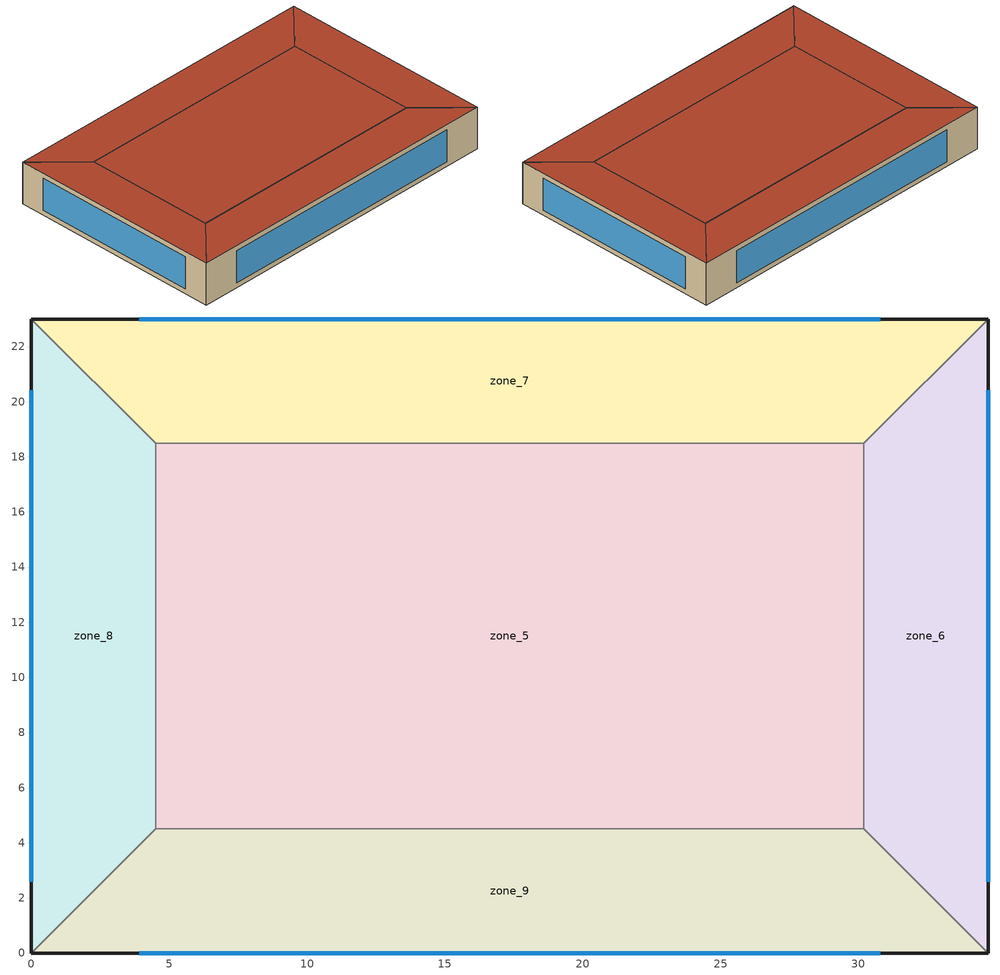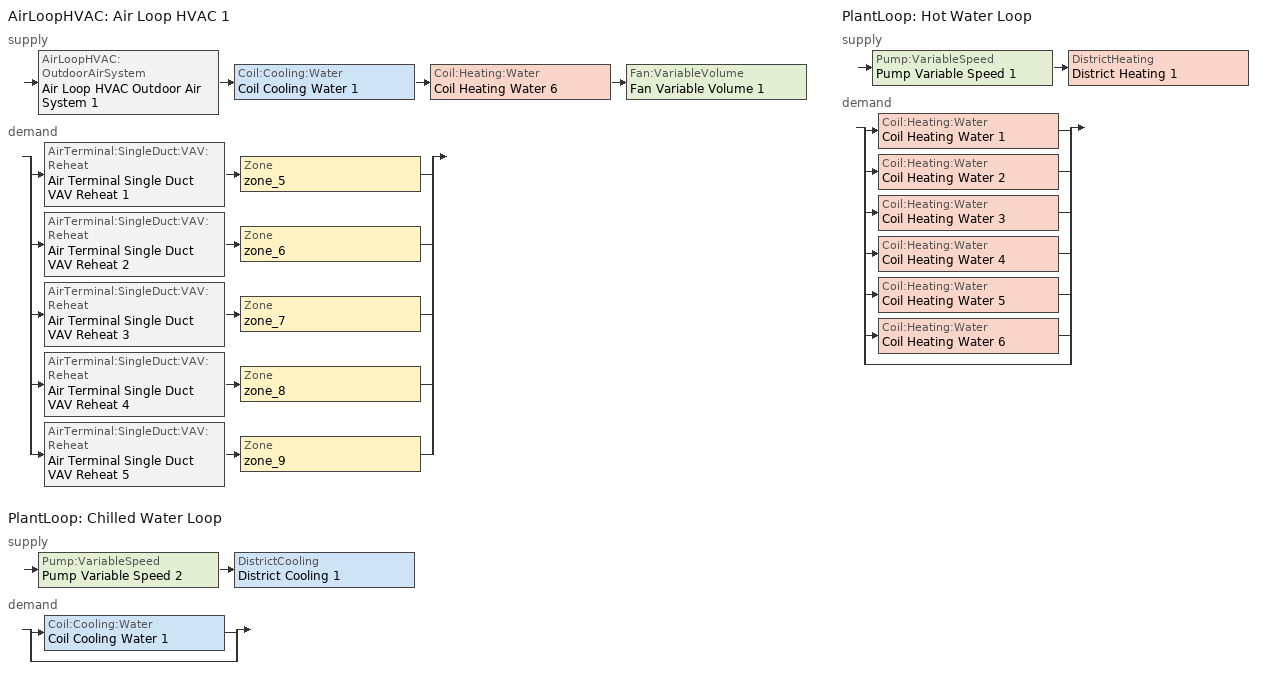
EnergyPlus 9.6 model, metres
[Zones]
zone_5
 floor adiabatic (CONCRETESLAB): 30.2,4.5 4.5,4.5 4.5,18.5 30.2,18.5 z0
 wall to zone_7 (Interior Wall): 30.2,18.5 4.5,18.5 z0:4.5
 wall to zone_8 (Interior Wall): 4.5,18.5 4.5,4.5 z0:4.5
 wall to zone_9 (Interior Wall): 4.5,4.5 30.2,4.5 z0:4.5
 wall to zone_6 (Interior Wall): 30.2,4.5 30.2,18.5 z0:4.5
 roof outside (ROOF R-:3.522204): 4.5,18.5 4.5,4.5 30.2,4.5 30.2,18.5 z4.5
zone_6
 floor adiabatic (CONCRETESLAB): 34.7,0 30.2,4.5 30.2,18.5 34.7,23 z0
 wall outside (WALL R-:0.880551): 34.7,0 34.7,23 z0:4.5
 wall to zone_7 (Interior Wall): 34.7,23 30.2,18.5 z0:4.5
 wall to zone_9 (Interior Wall): 30.2,4.5 34.7,0 z0:4.5
 window (GLAZING_U_SHGC:_1.703479_0.4): 34.7,2.59 34.7,20.41 z0.51:3.99
 roof outside (ROOF R-:3.522204): 30.2,18.5 30.2,4.5 34.7,0 34.7,23 z4.5
zone_7
 floor adiabatic (CONCRETESLAB): 30.2,18.5 4.5,18.5 0,23 34.7,23 z0
 wall outside (WALL R-:0.880551): 34.7,23 0,23 z0:4.5
 wall to zone_8 (Interior Wall): 0,23 4.5,18.5 z0:4.5
 window (GLAZING_U_SHGC:_1.703479_0.4): 30.79,23 3.91,23 z0.51:3.99
 roof outside (ROOF R-:3.522204): 0,23 4.5,18.5 30.2,18.5 34.7,23 z4.5
zone_8
 floor adiabatic (CONCRETESLAB): 4.5,4.5 0,0 0,23 4.5,18.5 z0
 wall outside (WALL R-:0.880551): 0,23 0,0 z0:4.5
 wall to zone_9 (Interior Wall): 0,0 4.5,4.5 z0:4.5
 window (GLAZING_U_SHGC:_1.703479_0.4): 0,20.41 0,2.59 z0.51:3.99
 roof outside (ROOF R-:3.522204): 0,23 0,0 4.5,4.5 4.5,18.5 z4.5
zone_9
 floor adiabatic (CONCRETESLAB): 34.7,0 0,0 4.5,4.5 30.2,4.5 z0
 wall outside (WALL R-:0.880551): 0,0 34.7,0 z0:4.5
 window (GLAZING_U_SHGC:_1.703479_0.4): 3.91,0 30.79,0 z0.51:3.99
 roof outside (ROOF R-:3.522204): 4.5,4.5 0,0 34.7,0 30.2,4.5 z4.5
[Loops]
AirLoopHVAC 'Air Loop HVAC 1'
 supply: AirLoopHVAC:OutdoorAirSystem 'Air Loop HVAC Outdoor Air System 1' > Coil:Cooling:Water 'Coil Cooling Water 1' > Coil:Heating:Water 'Coil Heating Water 6' > Fan:VariableVolume 'Fan Variable Volume 1'
 demand: split
  | AirTerminal:SingleDuct:VAV:Reheat 'Air Terminal Single Duct VAV Reheat 1' > Zone 'zone_5'
  | AirTerminal:SingleDuct:VAV:Reheat 'Air Terminal Single Duct VAV Reheat 2' > Zone 'zone_6'
  | AirTerminal:SingleDuct:VAV:Reheat 'Air Terminal Single Duct VAV Reheat 3' > Zone 'zone_7'
  | AirTerminal:SingleDuct:VAV:Reheat 'Air Terminal Single Duct VAV Reheat 4' > Zone 'zone_8'
  | AirTerminal:SingleDuct:VAV:Reheat 'Air Terminal Single Duct VAV Reheat 5' > Zone 'zone_9'
PlantLoop 'Chilled Water Loop'
 supply: Pump:VariableSpeed 'Pump Variable Speed 2' > DistrictCooling 'District Cooling 1'
 demand: split
  | Coil:Cooling:Water 'Coil Cooling Water 1'
  | bypass
PlantLoop 'Hot Water Loop'
 supply: Pump:VariableSpeed 'Pump Variable Speed 1' > DistrictHeating 'District Heating 1'
 demand: split
  | Coil:Heating:Water 'Coil Heating Water 1'
  | Coil:Heating:Water 'Coil Heating Water 2'
  | Coil:Heating:Water 'Coil Heating Water 3'
  | Coil:Heating:Water 'Coil Heating Water 4'
  | Coil:Heating:Water 'Coil Heating Water 5'
  | Coil:Heating:Water 'Coil Heating Water 6'
  | bypass
[Building]
Building 1: North Axis=0; Terrain=City; Solar Distribution=FullInteriorAndExterior; Maximum Number of Warmup Days=25; Minimum Number of Warmup Days=6
[Site:Location]
Chino.AP_CA_USA Design_Conditions: Latitude=33.97; Longitude=-117.64; Time Zone=-8; Elevation=199
[SizingPeriod:DesignDay] Day of Month=21; DryBulb Temperature Range Modifier Type=DefaultMultipliers; Barometric Pressure=98957; Rain Indicator=No; Snow Indicator=No; Daylight Saving Time Indicator=No
Name | Month | Day Type | Maximum DryBulb Temperature | Daily DryBulb Temperature Range | Humidity Condition Type | Wetbulb or DewPoint at Maximum DryBulb | Wind Speed | Wind Direction | Solar Model Indicator | Sky Clearness | ASHRAE Clear Sky Optical Depth for Beam Irradiance taub | ASHRAE Clear Sky Optical Depth for Diffuse Irradiance taud | Enthalpy at Maximum DryBulb | Daily WetBulb Temperature Range
Chino.AP Ann Htg 99.6% Condns DB | 12 | WinterDesignDay | 1.3 | 0 | Wetbulb | 1.3 | 0.8 | 10 | ASHRAEClearSky | 0
Chino.AP Ann Htg 99% Condns DB | 12 | WinterDesignDay | 2.6 | 0 | Wetbulb | 2.6 | 0.8 | 10 | ASHRAEClearSky | 0
Chino.AP Ann Hum_n 99.6% Condns DP=>MCDB | 12 | WinterDesignDay | 18.5 | 0 | Dewpoint | -14.3 | 0.8 | 10 | ASHRAEClearSky | 0
Chino.AP Ann Hum_n 99% Condns DP=>MCDB | 12 | WinterDesignDay | 18.9 | 0 | Dewpoint | -11 | 0.8 | 10 | ASHRAEClearSky | 0
Chino.AP Ann Htg Wind 99.6% Condns WS=>MCDB | 12 | WinterDesignDay | 17 | 0 | Wetbulb | 17 | 10.9 | 10 | ASHRAEClearSky | 0
Chino.AP Ann Htg Wind 99% Condns WS=>MCDB | 12 | WinterDesignDay | 17.4 | 0 | Wetbulb | 17.4 | 9.2 | 10 | ASHRAEClearSky | 0
Chino.AP Ann Clg .4% Condns DB=>MWB | 8 | SummerDesignDay | 38.4 | 17.6 | Wetbulb | 20.9 | 5.1 | 270 | ASHRAETau |  | 0.363 | 2.48
Chino.AP Ann Clg 1% Condns DB=>MWB | 8 | SummerDesignDay | 36.8 | 17.6 | Wetbulb | 20.6 | 5.1 | 270 | ASHRAETau |  | 0.363 | 2.48
Chino.AP Ann Clg 2% Condns DB=>MWB | 8 | SummerDesignDay | 35 | 17.6 | Wetbulb | 20 | 5.1 | 270 | ASHRAETau |  | 0.363 | 2.48
Chino.AP Ann Clg .4% Condns WB=>MDB | 8 | SummerDesignDay | 34.6 | 17.6 | Wetbulb | 23.1 | 5.1 | 270 | ASHRAETau |  | 0.363 | 2.48
Chino.AP Ann Clg 1% Condns WB=>MDB | 8 | SummerDesignDay | 33.4 | 17.6 | Wetbulb | 22.3 | 5.1 | 270 | ASHRAETau |  | 0.363 | 2.48
Chino.AP Ann Clg 2% Condns WB=>MDB | 8 | SummerDesignDay | 32.3 | 17.6 | Wetbulb | 21.5 | 5.1 | 270 | ASHRAETau |  | 0.363 | 2.48
Chino.AP Ann Clg .4% Condns DP=>MDB | 8 | SummerDesignDay | 27.1 | 17.6 | Dewpoint | 19.6 | 5.1 | 270 | ASHRAETau |  | 0.363 | 2.48
Chino.AP Ann Clg 1% Condns DP=>MDB | 8 | SummerDesignDay | 26.2 | 17.6 | Dewpoint | 18.5 | 5.1 | 270 | ASHRAETau |  | 0.363 | 2.48
Chino.AP Ann Clg 2% Condns DP=>MDB | 8 | SummerDesignDay | 25.1 | 17.6 | Dewpoint | 17.6 | 5.1 | 270 | ASHRAETau |  | 0.363 | 2.48
Chino.AP Ann Clg .4% Condns Enth=>MDB | 8 | SummerDesignDay | 34.8 | 17.6 | Enthalpy |  | 5.1 | 270 | ASHRAETau |  | 0.363 | 2.48 | 69100
Chino.AP Ann Clg 1% Condns Enth=>MDB | 8 | SummerDesignDay | 33.5 | 17.6 | Enthalpy |  | 5.1 | 270 | ASHRAETau |  | 0.363 | 2.48 | 65800
Chino.AP Ann Clg 2% Condns Enth=>MDB | 8 | SummerDesignDay | 32.2 | 17.6 | Enthalpy |  | 5.1 | 270 | ASHRAETau |  | 0.363 | 2.48 | 63000
Chino.AP January .4% Condns DB=>MCWB | 1 | SummerDesignDay | 28.6 | 14.8 | Wetbulb | 12.8 | 1.9 | 270 | ASHRAETau |  | 0.309 | 2.543
Chino.AP February .4% Condns DB=>MCWB | 2 | SummerDesignDay | 29.8 | 13.9 | Wetbulb | 13.7 | 2 | 270 | ASHRAETau |  | 0.317 | 2.533
Chino.AP March .4% Condns DB=>MCWB | 3 | SummerDesignDay | 31.9 | 14.3 | Wetbulb | 16 | 2.3 | 270 | ASHRAETau |  | 0.341 | 2.443
Chino.AP April .4% Condns DB=>MCWB | 4 | SummerDesignDay | 34.7 | 14.8 | Wetbulb | 15.8 | 2.8 | 270 | ASHRAETau |  | 0.354 | 2.412
Chino.AP May .4% Condns DB=>MCWB | 5 | SummerDesignDay | 36.3 | 14.4 | Wetbulb | 18.3 | 3.1 | 270 | ASHRAETau |  | 0.355 | 2.442
Chino.AP June .4% Condns DB=>MCWB | 6 | SummerDesignDay | 39 | 15.6 | Wetbulb | 20.2 | 3 | 270 | ASHRAETau |  | 0.366 | 2.42
Chino.AP July .4% Condns DB=>MCWB | 7 | SummerDesignDay | 40.1 | 16.8 | Wetbulb | 22.1 | 2.9 | 270 | ASHRAETau |  | 0.379 | 2.448
Chino.AP August .4% Condns DB=>MCWB | 8 | SummerDesignDay | 40.6 | 17.6 | Wetbulb | 21.2 | 2.7 | 270 | ASHRAETau |  | 0.363 | 2.48
Chino.AP September .4% Condns DB=>MCWB | 9 | SummerDesignDay | 40.9 | 17.4 | Wetbulb | 21.2 | 2.3 | 270 | ASHRAETau |  | 0.348 | 2.509
Chino.AP October .4% Condns DB=>MCWB | 10 | SummerDesignDay | 37.2 | 16.3 | Wetbulb | 18.1 | 2.1 | 270 | ASHRAETau |  | 0.343 | 2.498
Chino.AP November .4% Condns DB=>MCWB | 11 | SummerDesignDay | 33 | 16.2 | Wetbulb | 15.1 | 1.8 | 270 | ASHRAETau |  | 0.304 | 2.596
Chino.AP December .4% Condns DB=>MCWB | 12 | SummerDesignDay | 27.6 | 14.8 | Wetbulb | 13.2 | 1.7 | 270 | ASHRAETau |  | 0.303 | 2.594
Chino.AP January 2% Condns DB=>MCWB | 1 | SummerDesignDay | 26 | 14.8 | Wetbulb | 12.6 | 1.9 | 270 | ASHRAETau |  | 0.309 | 2.543
Chino.AP February 2% Condns DB=>MCWB | 2 | SummerDesignDay | 27.1 | 13.9 | Wetbulb | 13.3 | 2 | 270 | ASHRAETau |  | 0.317 | 2.533
Chino.AP March 2% Condns DB=>MCWB | 3 | SummerDesignDay | 28.5 | 14.3 | Wetbulb | 14.9 | 2.3 | 270 | ASHRAETau |  | 0.341 | 2.443
Chino.AP April 2% Condns DB=>MCWB | 4 | SummerDesignDay | 30.9 | 14.8 | Wetbulb | 15.5 | 2.8 | 270 | ASHRAETau |  | 0.354 | 2.412
Chino.AP May 2% Condns DB=>MCWB | 5 | SummerDesignDay | 32.8 | 14.4 | Wetbulb | 17.7 | 3.1 | 270 | ASHRAETau |  | 0.355 | 2.442
Chino.AP June 2% Condns DB=>MCWB | 6 | SummerDesignDay | 35.2 | 15.6 | Wetbulb | 20.1 | 3 | 270 | ASHRAETau |  | 0.366 | 2.42
Chino.AP July 2% Condns DB=>MCWB | 7 | SummerDesignDay | 37.3 | 16.8 | Wetbulb | 21.7 | 2.9 | 270 | ASHRAETau |  | 0.379 | 2.448
Chino.AP August 2% Condns DB=>MCWB | 8 | SummerDesignDay | 37.8 | 17.6 | Wetbulb | 21.2 | 2.7 | 270 | ASHRAETau |  | 0.363 | 2.48
Chino.AP September 2% Condns DB=>MCWB | 9 | SummerDesignDay | 37.8 | 17.4 | Wetbulb | 20.9 | 2.3 | 270 | ASHRAETau |  | 0.348 | 2.509
Chino.AP October 2% Condns DB=>MCWB | 10 | SummerDesignDay | 34.4 | 16.3 | Wetbulb | 16.9 | 2.1 | 270 | ASHRAETau |  | 0.343 | 2.498
Chino.AP November 2% Condns DB=>MCWB | 11 | SummerDesignDay | 29.9 | 16.2 | Wetbulb | 14.5 | 1.8 | 270 | ASHRAETau |  | 0.304 | 2.596
Chino.AP December 2% Condns DB=>MCWB | 12 | SummerDesignDay | 24.9 | 14.8 | Wetbulb | 12.1 | 1.7 | 270 | ASHRAETau |  | 0.303 | 2.594
Chino.AP January .4% Condns WB=>MCDB | 1 | SummerDesignDay | 22.1 | 14.8 | Wetbulb | 16 | 1.9 | 270 | ASHRAETau |  | 0.309 | 2.543
Chino.AP February .4% Condns WB=>MCDB | 2 | SummerDesignDay | 22.7 | 13.9 | Wetbulb | 16.2 | 2 | 270 | ASHRAETau |  | 0.317 | 2.533
Chino.AP March .4% Condns WB=>MCDB | 3 | SummerDesignDay | 27.5 | 14.3 | Wetbulb | 18.4 | 2.3 | 270 | ASHRAETau |  | 0.341 | 2.443
Chino.AP April .4% Condns WB=>MCDB | 4 | SummerDesignDay | 29.9 | 14.8 | Wetbulb | 19 | 2.8 | 270 | ASHRAETau |  | 0.354 | 2.412
Chino.AP May .4% Condns WB=>MCDB | 5 | SummerDesignDay | 32.1 | 14.4 | Wetbulb | 21.5 | 3.1 | 270 | ASHRAETau |  | 0.355 | 2.442
Chino.AP June .4% Condns WB=>MCDB | 6 | SummerDesignDay | 33.9 | 15.6 | Wetbulb | 22.4 | 3 | 270 | ASHRAETau |  | 0.366 | 2.42
Chino.AP July .4% Condns WB=>MCDB | 7 | SummerDesignDay | 34.6 | 16.8 | Wetbulb | 24.8 | 2.9 | 270 | ASHRAETau |  | 0.379 | 2.448
Chino.AP August .4% Condns WB=>MCDB | 8 | SummerDesignDay | 36.3 | 17.6 | Wetbulb | 23.9 | 2.7 | 270 | ASHRAETau |  | 0.363 | 2.48
Chino.AP September .4% Condns WB=>MCDB | 9 | SummerDesignDay | 36.2 | 17.4 | Wetbulb | 23.7 | 2.3 | 270 | ASHRAETau |  | 0.348 | 2.509
Chino.AP October .4% Condns WB=>MCDB | 10 | SummerDesignDay | 30.8 | 16.3 | Wetbulb | 20.9 | 2.1 | 270 | ASHRAETau |  | 0.343 | 2.498
Chino.AP November .4% Condns WB=>MCDB | 11 | SummerDesignDay | 24.9 | 16.2 | Wetbulb | 17.2 | 1.8 | 270 | ASHRAETau |  | 0.304 | 2.596
Chino.AP December .4% Condns WB=>MCDB | 12 | SummerDesignDay | 20.6 | 14.8 | Wetbulb | 15.7 | 1.7 | 270 | ASHRAETau |  | 0.303 | 2.594
Chino.AP January 2% Condns WB=>MCDB | 1 | SummerDesignDay | 20.4 | 14.8 | Wetbulb | 14.6 | 1.9 | 270 | ASHRAETau |  | 0.309 | 2.543
Chino.AP February 2% Condns WB=>MCDB | 2 | SummerDesignDay | 22.1 | 13.9 | Wetbulb | 14.8 | 2 | 270 | ASHRAETau |  | 0.317 | 2.533
Chino.AP March 2% Condns WB=>MCDB | 3 | SummerDesignDay | 25.1 | 14.3 | Wetbulb | 16.6 | 2.3 | 270 | ASHRAETau |  | 0.341 | 2.443
Chino.AP April 2% Condns WB=>MCDB | 4 | SummerDesignDay | 26.9 | 14.8 | Wetbulb | 17.2 | 2.8 | 270 | ASHRAETau |  | 0.354 | 2.412
Chino.AP May 2% Condns WB=>MCDB | 5 | SummerDesignDay | 30.2 | 14.4 | Wetbulb | 19.7 | 3.1 | 270 | ASHRAETau |  | 0.355 | 2.442
Chino.AP June 2% Condns WB=>MCDB | 6 | SummerDesignDay | 32.3 | 15.6 | Wetbulb | 21.1 | 3 | 270 | ASHRAETau |  | 0.366 | 2.42
Chino.AP July 2% Condns WB=>MCDB | 7 | SummerDesignDay | 34 | 16.8 | Wetbulb | 23.3 | 2.9 | 270 | ASHRAETau |  | 0.379 | 2.448
Chino.AP August 2% Condns WB=>MCDB | 8 | SummerDesignDay | 34.6 | 17.6 | Wetbulb | 22.7 | 2.7 | 270 | ASHRAETau |  | 0.363 | 2.48
Chino.AP September 2% Condns WB=>MCDB | 9 | SummerDesignDay | 34.5 | 17.4 | Wetbulb | 22.6 | 2.3 | 270 | ASHRAETau |  | 0.348 | 2.509
Chino.AP October 2% Condns WB=>MCDB | 10 | SummerDesignDay | 28.9 | 16.3 | Wetbulb | 19.5 | 2.1 | 270 | ASHRAETau |  | 0.343 | 2.498
Chino.AP November 2% Condns WB=>MCDB | 11 | SummerDesignDay | 25 | 16.2 | Wetbulb | 16 | 1.8 | 270 | ASHRAETau |  | 0.304 | 2.596
Chino.AP December 2% Condns WB=>MCDB | 12 | SummerDesignDay | 19.1 | 14.8 | Wetbulb | 14.4 | 1.7 | 270 | ASHRAETau |  | 0.303 | 2.594
Chino.AP January 5% Condns DB=>MCWB | 1 | SummerDesignDay | 23.7 | 19.9 | Wetbulb | 11.9 | 1.9 | 270 | ASHRAETau |  | 0.309 | 2.543 |  | 9.1
Chino.AP February 5% Condns DB=>MCWB | 2 | SummerDesignDay | 23.8 | 20.7 | Wetbulb | 12.4 | 2 | 270 | ASHRAETau |  | 0.317 | 2.533 |  | 9.3
Chino.AP March 5% Condns DB=>MCWB | 3 | SummerDesignDay | 25.8 | 20.1 | Wetbulb | 14.3 | 2.3 | 270 | ASHRAETau |  | 0.341 | 2.443 |  | 8.9
Chino.AP April 5% Condns DB=>MCWB | 4 | SummerDesignDay | 27.8 | 20.9 | Wetbulb | 15 | 2.8 | 270 | ASHRAETau |  | 0.354 | 2.412 |  | 8.3
Chino.AP May 5% Condns DB=>MCWB | 5 | SummerDesignDay | 30 | 20.6 | Wetbulb | 17.4 | 3.1 | 270 | ASHRAETau |  | 0.355 | 2.442 |  | 8
Chino.AP June 5% Condns DB=>MCWB | 6 | SummerDesignDay | 32.7 | 19.9 | Wetbulb | 19.6 | 3 | 270 | ASHRAETau |  | 0.366 | 2.42 |  | 7
Chino.AP July 5% Condns DB=>MCWB | 7 | SummerDesignDay | 35.3 | 18.8 | Wetbulb | 21.3 | 2.9 | 270 | ASHRAETau |  | 0.379 | 2.448 |  | 6.2
Chino.AP August 5% Condns DB=>MCWB | 8 | SummerDesignDay | 36.1 | 20.1 | Wetbulb | 20.8 | 2.7 | 270 | ASHRAETau |  | 0.363 | 2.48 |  | 6.6
Chino.AP September 5% Condns DB=>MCWB | 9 | SummerDesignDay | 35.7 | 21.3 | Wetbulb | 20.2 | 2.3 | 270 | ASHRAETau |  | 0.348 | 2.509 |  | 6.9
Chino.AP October 5% Condns DB=>MCWB | 10 | SummerDesignDay | 32 | 22.3 | Wetbulb | 16.4 | 2.1 | 270 | ASHRAETau |  | 0.343 | 2.498 |  | 7.9
Chino.AP November 5% Condns DB=>MCWB | 11 | SummerDesignDay | 27 | 21.4 | Wetbulb | 13.7 | 1.8 | 270 | ASHRAETau |  | 0.304 | 2.596 |  | 8.7
Chino.AP December 5% Condns DB=>MCWB | 12 | SummerDesignDay | 22.5 | 20.1 | Wetbulb | 11.1 | 1.7 | 270 | ASHRAETau |  | 0.303 | 2.594 |  | 9.5
[Material] Visible Absorptance=0.7
Name | Roughness | Thickness | Conductivity | Density | Specific Heat | Thermal Absorptance | Solar Absorptance
8IN CONCRETE HW | MediumRough | 0.2033 | 1.7296 | 2243 | 837 | 0.91 | 0.65
ATTICFLOOR INSULATION R-45.65 IP | MediumRough | 0.393912 | 0.049 | 265 | 836.8 | 0.9 | 0.7
G01a 19mm gypsum board | MediumSmooth | 0.019 | 0.16 | 800 | 1090 | 0.9 | 0.7
[Material:NoMass] Roughness=Rough; Thermal Absorptance=0.9; Solar Absorptance=0.7; Visible Absorptance=0.7
Name | Thermal Resistance
ROOF_R:3.522204 | 24.6554
WALL_R:0.880551 | 0.880551
[Material:AirGap]
Material Air Gap 1: Thermal Resistance=0.15
[WindowMaterial:SimpleGlazingSystem]
GLASS_U_SHGC:_1.703479_0.4: UFactor=1.70348; Solar Heat Gain Coefficient=0.2; Visible Transmittance=0.6
[Construction]
CONCRETESLAB: 8IN CONCRETE HW, ATTICFLOOR INSULATION R-45.65 IP
GLAZING_U_SHGC:_1.703479_0.4: GLASS_U_SHGC:_1.703479_0.4
Interior Wall: G01a 19mm gypsum board, Material Air Gap 1, G01a 19mm gypsum board
ROOF R-:3.522204: ROOF_R:3.522204
WALL R-:0.880551: WALL_R:0.880551
[Zone]
zone_5; zone_6; zone_7; zone_8; zone_9
[Daylighting:Controls] Lighting Control Type=Continuous; Glare Calculation Azimuth Angle of View Direction Clockwise from Zone yAxis=0; Maximum Allowable Discomfort Glare Index=22; Fraction of Lights Controlled by Reference Point 1=0.5; Illuminance Setpoint at Reference Point 1=500
Name | Zone or Space | Glare Calculation Daylighting Reference Point | Daylighting Reference Point 1
zone_5 DaylightingControls | zone_5 | Daylighting Control 1 | Daylighting Control 1
zone_6 DaylightingControls | zone_6 | Daylighting Control 2 | Daylighting Control 2
zone_7 DaylightingControls | zone_7 | Daylighting Control 3 | Daylighting Control 3
zone_8 DaylightingControls | zone_8 | Daylighting Control 4 | Daylighting Control 4
zone_9 DaylightingControls | zone_9 | Daylighting Control 5 | Daylighting Control 5
[DesignSpecification:OutdoorAir]
zone_5_DSOA: Outdoor Air Method=Sum; Outdoor Air Flow per Person=0; Outdoor Air Flow per Zone Floor Area=0.000124922; Outdoor Air Flow per Zone=0; Outdoor Air Flow Air Changes per Hour=0; Outdoor Air Schedule=Ventilation_Fan_0
[DesignSpecification:ZoneAirDistribution] Zone Air Distribution Effectiveness in Cooling Mode=1; Zone Air Distribution Effectiveness in Heating Mode=1
zone_5 Design Spec Zone Air Dist; zone_6 Design Spec Zone Air Dist; zone_7 Design Spec Zone Air Dist; zone_8 Design Spec Zone Air Dist; zone_9 Design Spec Zone Air Dist
[Sizing:Zone] Zone Cooling Design Supply Air Temperature Input Method=SupplyAirTemperature; Zone Cooling Design Supply Air Temperature=14; Zone Cooling Design Supply Air Temperature Difference=11.11; Zone Heating Design Supply Air Temperature Input Method=SupplyAirTemperature; Zone Heating Design Supply Air Temperature=40; Zone Heating Design Supply Air Temperature Difference=11.11; Zone Cooling Design Supply Air Humidity Ratio=0.0085; Zone Heating Design Supply Air Humidity Ratio=0.008; Design Specification Outdoor Air Object=zone_5_DSOA; Cooling Design Air Flow Method=DesignDay; Cooling Design Air Flow Rate=0; Cooling Minimum Air Flow per Zone Floor Area=0.000762; Cooling Minimum Air Flow=0; Cooling Minimum Air Flow Fraction=0; Heating Design Air Flow Method=DesignDay; Heating Design Air Flow Rate=0; Heating Maximum Air Flow per Zone Floor Area=0.002032; Heating Maximum Air Flow=0.141576; Heating Maximum Air Flow Fraction=0.3; Account for Dedicated Outdoor Air System=No; Dedicated Outdoor Air System Control Strategy=NeutralSupplyAir; Dedicated Outdoor Air Low Setpoint Temperature for Design=autosize; Dedicated Outdoor Air High Setpoint Temperature for Design=autosize
Name | Design Specification Zone Air Distribution Object
zone_5 | zone_5 Design Spec Zone Air Dist
zone_6 | zone_6 Design Spec Zone Air Dist
zone_7 | zone_7 Design Spec Zone Air Dist
zone_8 | zone_8 Design Spec Zone Air Dist
zone_9 | zone_9 Design Spec Zone Air Dist
[Sizing:System]
Air Loop HVAC 1: Type of Load to Size On=Sensible; Design Outdoor Air Flow Rate=Autosize; Central Heating Maximum System Air Flow Ratio=0.3; Preheat Design Temperature=7; Preheat Design Humidity Ratio=0.008; Precool Design Temperature=12.8; Precool Design Humidity Ratio=0.008; Central Cooling Design Supply Air Temperature=12.8; Central Heating Design Supply Air Temperature=12.8; Type of Zone Sum to Use=NonCoincident; 100 Outdoor Air in Cooling=No; 100 Outdoor Air in Heating=No; Central Cooling Design Supply Air Humidity Ratio=0.0085; Central Heating Design Supply Air Humidity Ratio=0.008; Cooling Supply Air Flow Rate Method=DesignDay; Cooling Supply Air Flow Rate=0; Cooling Supply Air Flow Rate Per Floor Area=0.00996765; Cooling Fraction of Autosized Cooling Supply Air Flow Rate=1; Cooling Supply Air Flow Rate Per Unit Cooling Capacity=3.94755e-05; Heating Supply Air Flow Rate Method=DesignDay; Heating Supply Air Flow Rate=0; Heating Supply Air Flow Rate Per Floor Area=0.00996765; Heating Fraction of Autosized Heating Supply Air Flow Rate=1; Heating Fraction of Autosized Cooling Supply Air Flow Rate=1; Heating Supply Air Flow Rate Per Unit Heating Capacity=3.15882e-05; System Outdoor Air Method=ZoneSum; Zone Maximum Outdoor Air Fraction=1; Cooling Design Capacity Method=CoolingDesignCapacity; Cooling Design Capacity=Autosize; Cooling Design Capacity Per Floor Area=234.7; Fraction of Autosized Cooling Design Capacity=1; Heating Design Capacity Method=HeatingDesignCapacity; Heating Design Capacity=Autosize; Heating Design Capacity Per Floor Area=157; Fraction of Autosized Heating Design Capacity=1; Central Cooling Capacity Control Method=OnOff
[Sizing:Plant] Sizing Option=NonCoincident; Zone Timesteps in Averaging Window=1; Coincident Sizing Factor Mode=None
Name | Loop Type | Design Loop Exit Temperature | Loop Design Temperature Difference
Chilled Water Loop | Cooling | 7.22 | 6.67
Hot Water Loop | Heating | 82 | 11
[ZoneControl:Thermostat]
Name | Zone or ZoneList | Control Type Schedule | Control 1
zone_5 Thermostat | zone_5 | zone_5 Thermostat Schedule | dualSetPtThermostatzone_5
zone_6 Thermostat | zone_6 | zone_6 Thermostat Schedule | dualSetPtThermostatzone_6
zone_7 Thermostat | zone_7 | zone_7 Thermostat Schedule | dualSetPtThermostatzone_7
zone_8 Thermostat | zone_8 | zone_8 Thermostat Schedule | dualSetPtThermostatzone_8
zone_9 Thermostat | zone_9 | zone_9 Thermostat Schedule | dualSetPtThermostatzone_9
[ThermostatSetpoint:DualSetpoint] Heating Setpoint Temperature Schedule=HOSPITAL_HTGSP; Cooling Setpoint Temperature Schedule=HOSPITAL_CLGSP
dualSetPtThermostatzone_5; dualSetPtThermostatzone_6; dualSetPtThermostatzone_7; dualSetPtThermostatzone_8; dualSetPtThermostatzone_9
[AirTerminal:SingleDuct:VAV:Reheat] Availability Schedule=Always On Discrete; Maximum Air Flow Rate=Autosize; Zone Minimum Air Flow Input Method=Constant; Constant Minimum Air Flow Fraction=0.3; Fixed Minimum Air Flow Rate=0; Maximum Hot Water or Steam Flow Rate=Autosize; Minimum Hot Water or Steam Flow Rate=0; Convergence Tolerance=0.001; Damper Heating Action=Normal; Maximum Flow per Zone Floor Area During Reheat=Autocalculate; Maximum Flow Fraction During Reheat=Autocalculate; Maximum Reheat Air Temperature=35; Design Specification Outdoor Air Object=zone_5_DSOA
Name | Reheat Coil
Air Terminal Single Duct VAV Reheat 1 | Coil Heating Water 1
Air Terminal Single Duct VAV Reheat 2 | Coil Heating Water 2
Air Terminal Single Duct VAV Reheat 3 | Coil Heating Water 3
Air Terminal Single Duct VAV Reheat 4 | Coil Heating Water 4
Air Terminal Single Duct VAV Reheat 5 | Coil Heating Water 5
[Zone equipment]
zone_5: Air Terminal Single Duct VAV Reheat 1
zone_6: Air Terminal Single Duct VAV Reheat 2
zone_7: Air Terminal Single Duct VAV Reheat 3
zone_8: Air Terminal Single Duct VAV Reheat 4
zone_9: Air Terminal Single Duct VAV Reheat 5
[Fan:VariableVolume]
Fan Variable Volume 1: Availability Schedule=Always On Discrete; Fan Total Efficiency=0.6; Pressure Rise=2500; Maximum Flow Rate=AutoSize; Fan Power Minimum Flow Rate Input Method=FixedFlowRate; Fan Power Minimum Flow Fraction=0; Fan Power Minimum Air Flow Rate=0; Motor Efficiency=0.93; Motor In Airstream Fraction=1; Fan Power Coefficient 1=0.0407599; Fan Power Coefficient 2=0.088045; Fan Power Coefficient 3=-0.0729261; Fan Power Coefficient 4=0.94374; Fan Power Coefficient 5=0
[Coil:Cooling:Water]
Coil Cooling Water 1: Availability Schedule=Always On Discrete; Design Water Flow Rate=Autosize; Design Air Flow Rate=Autosize; Design Inlet Water Temperature=Autosize; Design Inlet Air Temperature=Autosize; Design Outlet Air Temperature=Autosize; Design Inlet Air Humidity Ratio=Autosize; Design Outlet Air Humidity Ratio=Autosize; Type of Analysis=SimpleAnalysis; Heat Exchanger Configuration=CrossFlow
[Coil:Heating:Water] Availability Schedule=Always On Discrete; UFactor Times Area Value=Autosize; Maximum Water Flow Rate=Autosize; Performance Input Method=UFactorTimesAreaAndDesignWaterFlowRate; Rated Capacity=Autosize; Rated Inlet Water Temperature=82.2; Rated Inlet Air Temperature=16.6; Rated Outlet Water Temperature=71.1; Rated Outlet Air Temperature=32.2; Rated Ratio for Air and Water Convection=0.5
Coil Heating Water 1; Coil Heating Water 2; Coil Heating Water 3; Coil Heating Water 4; Coil Heating Water 5; Coil Heating Water 6
[HeatExchanger:AirToAir:SensibleAndLatent]
Heat Exchanger Air To Air Sensible And Latent 1: Availability Schedule=Always On Discrete; Nominal Supply Air Flow Rate=Autosize; Sensible Effectiveness at 100 Heating Air Flow=0; Latent Effectiveness at 100 Heating Air Flow=0; Sensible Effectiveness at 75 Heating Air Flow=0; Latent Effectiveness at 75 Heating Air Flow=0; Sensible Effectiveness at 100 Cooling Air Flow=0; Latent Effectiveness at 100 Cooling Air Flow=0; Sensible Effectiveness at 75 Cooling Air Flow=0; Latent Effectiveness at 75 Cooling Air Flow=0; Nominal Electric Power=0; Supply Air Outlet Temperature Control=Yes; Heat Exchanger Type=Plate; Frost Control Type=None; Threshold Temperature=1.7; Economizer Lockout=Yes
[Controller:WaterCoil] Control Variable=Temperature; Actuator Variable=Flow; Controller Convergence Tolerance=Autosize; Maximum Actuated Flow=Autosize; Minimum Actuated Flow=0
Name | Action
Controller Water Coil 7 | Reverse
Controller Water Coil 6 | Normal
[Controller:OutdoorAir]
Controller Outdoor Air 1: Minimum Outdoor Air Flow Rate=0; Maximum Outdoor Air Flow Rate=Autosize; Economizer Control Type=NoEconomizer; Economizer Control Action Type=ModulateFlow; Economizer Maximum Limit DryBulb Temperature=28; Economizer Maximum Limit Enthalpy=64000; Economizer Minimum Limit DryBulb Temperature=-100; Lockout Type=NoLockout; Minimum Limit Type=FixedMinimum; Minimum Fraction of Outdoor Air Schedule=OnceThroughAir; Mechanical Ventilation Controller=Controller Mechanical Ventilation 2; High Humidity Control=No; Control High Indoor Humidity Based on Outdoor Humidity Ratio=Yes; Heat Recovery Bypass Control Type=BypassWhenWithinEconomizerLimits
[Controller:MechanicalVentilation]
Controller Mechanical Ventilation 2: Availability Schedule=Always On Discrete; Demand Controlled Ventilation=No; System Outdoor Air Method=ZoneSum; Zone or ZoneList 1=zone_5; Design Specification Outdoor Air Object Name 1=zone_5_DSOA; Design Specification Zone Air Distribution Object Name 1=zone_5 Design Spec Zone Air Dist; Zone or ZoneList 2=zone_6; Design Specification Outdoor Air Object Name 2=zone_5_DSOA; Design Specification Zone Air Distribution Object Name 2=zone_6 Design Spec Zone Air Dist; Zone or ZoneList 3=zone_7; Design Specification Outdoor Air Object Name 3=zone_5_DSOA; Design Specification Zone Air Distribution Object Name 3=zone_7 Design Spec Zone Air Dist; Zone or ZoneList 4=zone_8; Design Specification Outdoor Air Object Name 4=zone_5_DSOA; Design Specification Zone Air Distribution Object Name 4=zone_8 Design Spec Zone Air Dist; Zone or ZoneList 5=zone_9; Design Specification Outdoor Air Object Name 5=zone_5_DSOA; Design Specification Zone Air Distribution Object Name 5=zone_9 Design Spec Zone Air Dist
[AirLoopHVAC]
Air Loop HVAC 1: Design Supply Air Flow Rate=AutoSize
[Pump:VariableSpeed] Design Maximum Flow Rate=Autosize; Design Power Consumption=Autosize; Fraction of Motor Inefficiencies to Fluid Stream=0; Coefficient 1 of the Part Load Performance Curve=0; Coefficient 2 of the Part Load Performance Curve=1; Coefficient 3 of the Part Load Performance Curve=0; Coefficient 4 of the Part Load Performance Curve=0; Design Minimum Flow Rate=0; Pump Control Type=Intermittent; Skin Loss Radiative Fraction=0.5; Design Power Sizing Method=PowerPerFlowPerPressure; Design Electric Power per Unit Flow Rate=348701.1; Design Shaft Power per Unit Flow Rate per Unit Head=1.28205; Design Minimum Flow Rate Fraction=0; EndUse Subcategory=General
Name | Design Pump Head | Motor Efficiency
Pump Variable Speed 2 | 240000 | 0.75
Pump Variable Speed 1 | 0 | 0.9
[DistrictCooling]
District Cooling 1: Nominal Capacity=Autosize
[DistrictHeating]
District Heating 1: Nominal Capacity=Autosize
[PlantLoop] Fluid Type=Water; Maximum Loop Temperature=100; Minimum Loop Temperature=0; Maximum Loop Flow Rate=Autosize; Minimum Loop Flow Rate=0; Plant Loop Volume=Autocalculate; Load Distribution Scheme=Optimal; Plant Loop Demand Calculation Scheme=SingleSetpoint
Name | Plant Equipment Operation Scheme
Chilled Water Loop | Chilled Water Loop Operation Schemes
Hot Water Loop | Hot Water Loop Operation Schemes
[PlantEquipmentList]
Chilled Water Loop Cooling Equipment List: District Cooling 1
Hot Water Loop Heating Equipment List: District Heating 1
[PlantEquipmentOperation:CoolingLoad]
Chilled Water Loop Cooling Operation Scheme: Load Range 1 Lower Limit=0; Load Range 1 Upper Limit=1000000000; Range 1 Equipment List=Chilled Water Loop Cooling Equipment List
[PlantEquipmentOperation:HeatingLoad]
Hot Water Loop Heating Operation Scheme: Load Range 1 Lower Limit=0; Load Range 1 Upper Limit=1000000000; Range 1 Equipment List=Hot Water Loop Heating Equipment List
[PlantEquipmentOperationSchemes] Control Scheme 1 Schedule=Always On Discrete
Name | Control Scheme 1
Chilled Water Loop Operation Schemes | Chilled Water Loop Cooling Operation Scheme
Hot Water Loop Operation Schemes | Hot Water Loop Heating Operation Scheme
[AvailabilityManager:Scheduled] Schedule=Always On Discrete
Air Loop HVAC 1 Availability Manager; Air Loop HVAC Outdoor Air System 1 Availability Manager
[SetpointManager:Scheduled] Control Variable=Temperature
Name | Schedule
Setpoint Manager Scheduled 1 | Constant Temperature 67 C (152.6 F)
Setpoint Manager Scheduled 2 | Constant Temperature 6.7 C (44.1 F)
[SetpointManager:MixedAir] Control Variable=Temperature
Name | Setpoint Node or NodeList
Node 52 OS Default SPM; Node 51 OS Default SPM; Node 55 OS Default SPM
Probe OS Default SPM | Probe
[SetpointManager:Warmest]
Setpoint Manager Warmest 1: Control Variable=Temperature; HVAC Air Loop=Air Loop HVAC 1; Minimum Setpoint Temperature=12.8; Maximum Setpoint Temperature=15.5556; Strategy=MaximumTemperature
[Schedule:Day:Interval]
Hospital_HTGSP Day Schedule - Sun; Hospital_CLGSP Day Schedule - HDD: No, 24:00, 21
Hospital_HTGSP Day Schedule - CDD; Hospital_CLGSP Day Schedule - Sun: No, 24:00, 24
Schedule Day 1: No, 24:00, 67
Schedule Day 2: No, 24:00, 6.7
Schedule Day 3: No, 24:00, 0
Ventilation_Fan_0 Day Schedule - Mon: No, 06:00, 0.99, 18:00, 0.99, 24:00, 0.99
Ventilation_Fan_0 Day Schedule - Sun: No, 24:00, 0.99
[Schedule:Week:Daily]
Hospital_HTGSP Week Schedule: Hospital_HTGSP Day Schedule - Sun, Hospital_HTGSP Day Schedule - Sun, Hospital_HTGSP Day Schedule - Sun, Hospital_HTGSP Day Schedule - Sun, Hospital_HTGSP Day Schedule - Sun, Hospital_HTGSP Day Schedule - Sun, Hospital_HTGSP Day Schedule - Sun, Hospital_HTGSP Day Schedule - Sun, Hospital_HTGSP Day Schedule - CDD, Hospital_HTGSP Day Schedule - Sun, Hospital_HTGSP Day Schedule - Sun, Hospital_HTGSP Day Schedule - Sun
Hospital_CLGSP Week Schedule: Hospital_CLGSP Day Schedule - Sun, Hospital_CLGSP Day Schedule - Sun, Hospital_CLGSP Day Schedule - Sun, Hospital_CLGSP Day Schedule - Sun, Hospital_CLGSP Day Schedule - Sun, Hospital_CLGSP Day Schedule - Sun, Hospital_CLGSP Day Schedule - Sun, Hospital_CLGSP Day Schedule - Sun, Hospital_CLGSP Day Schedule - Sun, Hospital_CLGSP Day Schedule - HDD, Hospital_CLGSP Day Schedule - Sun, Hospital_CLGSP Day Schedule - Sun
Ventilation_Fan_0 Week Schedule: Ventilation_Fan_0 Day Schedule - Sun, Ventilation_Fan_0 Day Schedule - Mon, Ventilation_Fan_0 Day Schedule - Mon, Ventilation_Fan_0 Day Schedule - Mon, Ventilation_Fan_0 Day Schedule - Mon, Ventilation_Fan_0 Day Schedule - Mon, Ventilation_Fan_0 Day Schedule - Sun, Ventilation_Fan_0 Day Schedule - Sun, Ventilation_Fan_0 Day Schedule - Mon, Ventilation_Fan_0 Day Schedule - Sun, Ventilation_Fan_0 Day Schedule - Sun, Ventilation_Fan_0 Day Schedule - Sun
Constant Temperature 6.7 C (44.1 F) Week Rule - Jan1-Dec31: Schedule Day 2, Schedule Day 2, Schedule Day 2, Schedule Day 2, Schedule Day 2, Schedule Day 2, Schedule Day 2, Schedule Day 2, Schedule Day 2, Schedule Day 2, Schedule Day 2, Schedule Day 2
Constant Temperature 67 C (152.6 F) Week Rule - Jan1-Dec31: Schedule Day 1, Schedule Day 1, Schedule Day 1, Schedule Day 1, Schedule Day 1, Schedule Day 1, Schedule Day 1, Schedule Day 1, Schedule Day 1, Schedule Day 1, Schedule Day 1, Schedule Day 1
OnceThroughAir Week Rule - Jan1-Dec31: Schedule Day 3, Schedule Day 3, Schedule Day 3, Schedule Day 3, Schedule Day 3, Schedule Day 3, Schedule Day 3, Schedule Day 3, Schedule Day 3, Schedule Day 3, Schedule Day 3, Schedule Day 3
[Schedule:Year]
HOSPITAL_HTGSP: Hospital_HTGSP Week Schedule, 1, 1, 12, 31
HOSPITAL_CLGSP: Hospital_CLGSP Week Schedule, 1, 1, 12, 31
Ventilation_Fan_0: Ventilation_Fan_0 Week Schedule, 1, 1, 12, 31
Constant Temperature 6.7 C (44.1 F): Constant Temperature 6.7 C (44.1 F) Week Rule - Jan1-Dec31, 1, 1, 12, 31
Constant Temperature 67 C (152.6 F): Constant Temperature 67 C (152.6 F) Week Rule - Jan1-Dec31, 1, 1, 12, 31
OnceThroughAir: OnceThroughAir Week Rule - Jan1-Dec31, 1, 1, 12, 31
[Schedule:Compact]
zone_5 Thermostat Schedule; zone_6 Thermostat Schedule; zone_7 Thermostat Schedule; zone_8 Thermostat Schedule; zone_9 Thermostat Schedule: Through: 12/31, For: AllDays, Until: 24:00, 4
[Schedule:Constant]
Always On Discrete: Hourly Value=1
